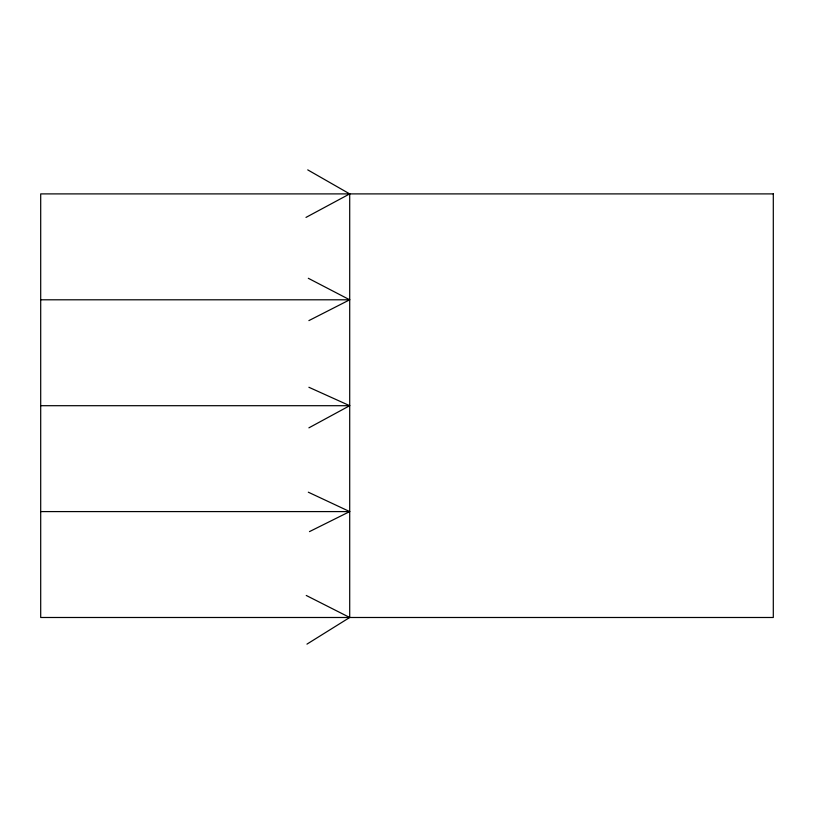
<?xml version="1.0" encoding="UTF-8"?>
<svg xmlns="http://www.w3.org/2000/svg" width="814" height="814" viewBox="0 0 814 814"><rect width="100%" height="100%" fill="white"/><g stroke="black" fill="none" stroke-linecap="round" stroke-linejoin="round"><path stroke-width="1.22" d="M306.959 644.128L349.705 617.49L349.705 193.895L307.733 169.872M308.893 427.849L349.705 405.698L308.893 387.271M305.993 217.409L349.705 193.895M308.893 320.604L349.705 299.796L308.313 278.286M309.473 531.613L349.705 511.589L308.313 492.195M40.7 299.796L349.705 299.796M40.7 405.698L349.705 405.698M40.7 511.589L349.705 511.589M306.247 595.461L349.705 617.49M773.3 193.895L40.7 193.895L40.7 617.49L773.3 617.49L773.3 193.895"/></g></svg>
